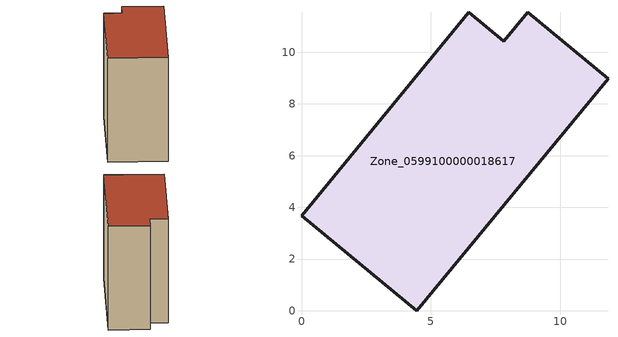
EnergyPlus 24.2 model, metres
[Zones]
Zone_0599100000018617
 floor ground (C_G): 0,3.67 6.48,11.54 7.82,10.43 8.74,11.55 11.86,8.98 4.46,0 z0
 wall outside (C_F): 6.48,11.54 0,3.67 4.46,0 11.86,8.98 8.74,11.55 7.82,10.43 6.48,11.54 z0:10.91
 roof outside (C_R): 11.86,8.98 8.74,11.55 7.82,10.43 6.48,11.54 0,3.67 4.46,0 z10.91
[BUILDING]
Pand.0599100000018617: North Axis=0; Terrain=City; Loads Convergence Tolerance Value=0.04; Temperature Convergence Tolerance Value=0.4; Solar Distribution=FullExterior; Maximum Number of Warmup Days=25; Minimum Number of Warmup Days=1
[Site:Location]
Rotterdam.The.Hague.AP_ZH_NLD Design_Conditions: Latitude=51.96; Longitude=4.45; Time Zone=1; Elevation=-4.5
[SITE:GROUNDTEMPERATURE:BUILDINGSURFACE]
18, 18, 18, 18, 18, 18, 18, 18, 18, 18, 18, 18
[MATERIAL] Thermal Absorptance=0.9; Solar Absorptance=0.7; Visible Absorptance=0.7
Name | Roughness | Thickness | Conductivity | Density | Specific Heat
G.TI.1946 | MediumSmooth | 0.15 | 1 | 540 | 1210
F.TI.1946 | Rough | 0.3 | 0.857143 | 1920 | 840
R.TI.1946 | MediumRough | 0.2 | 0.1 | 1500 | 1000
[CONSTRUCTION]
C_G: G.TI.1946
C_F: F.TI.1946
C_R: R.TI.1946
[ZONE]
Zone_0599100000018617: Type=1; Multiplier=1; Ceiling Height=Autocalculate; Volume=Autocalculate; Floor Area=autocalculate; Part of Total Floor Area=Yes
[ZONEINFILTRATION:DESIGNFLOWRATE]
Infil_Zone_0599100000018617: Zone or ZoneList or Space or SpaceList=Zone_0599100000018617; Schedule=AlwaysOn; Design Flow Rate Calculation Method=Flow/Area; Flow Rate per Floor Area=0.003; Constant Term Coefficient=1; Temperature Term Coefficient=0; Velocity Term Coefficient=0; Velocity Squared Term Coefficient=0
[HVACTEMPLATE:ZONE:IDEALLOADSAIRSYSTEM]
Zone_0599100000018617: Maximum Heating Supply Air Temperature=50; Minimum Cooling Supply Air Temperature=13; Maximum Heating Supply Air Humidity Ratio=0.0156; Minimum Cooling Supply Air Humidity Ratio=0.0077; Heating Limit=NoLimit; Cooling Limit=NoLimit; Dehumidification Control Type=ConstantSensibleHeatRatio; Cooling Sensible Heat Ratio=0.7; Dehumidification Setpoint=60; Humidification Control Type=None; Humidification Setpoint=30; Outdoor Air Method=None; Outdoor Air Flow Rate per Person=0.00944; Outdoor Air Flow Rate per Zone Floor Area=0; Outdoor Air Flow Rate per Zone=0; Demand Controlled Ventilation Type=None; Outdoor Air Economizer Type=NoEconomizer; Heat Recovery Type=None; Sensible Heat Recovery Effectiveness=0.7; Latent Heat Recovery Effectiveness=0.65
[ZONECONTROL:THERMOSTAT]
ThermostatControl_Zone_0599100000018617: Zone or ZoneList=Zone_0599100000018617; Control Type Schedule=DualSetpointControlType; Control 1=Thermostat_Zone_0599100000018617; Temperature Difference Between Cutout And Setpoint=0
[THERMOSTATSETPOINT:DUALSETPOINT]
Thermostat_Zone_0599100000018617: Heating Setpoint Temperature Schedule=HeatingSetpoint_Zone_0599100000018617; Cooling Setpoint Temperature Schedule=CoolingSetpoint_Zone_0599100000018617
[SCHEDULE:COMPACT]
HeatingSetpoint_Zone_0599100000018617: Through: 12/31, For: AllDays, Until: 24:00, 21
CoolingSetpoint_Zone_0599100000018617: Through: 12/31, For: AllDays, Until: 24:00, 24
DualSetpointControlType: Through: 12/31, For: AllDays, Until: 24:00, 4
AlwaysOn: Through: 12/31, For: AllDays, Until: 24:00, 1
